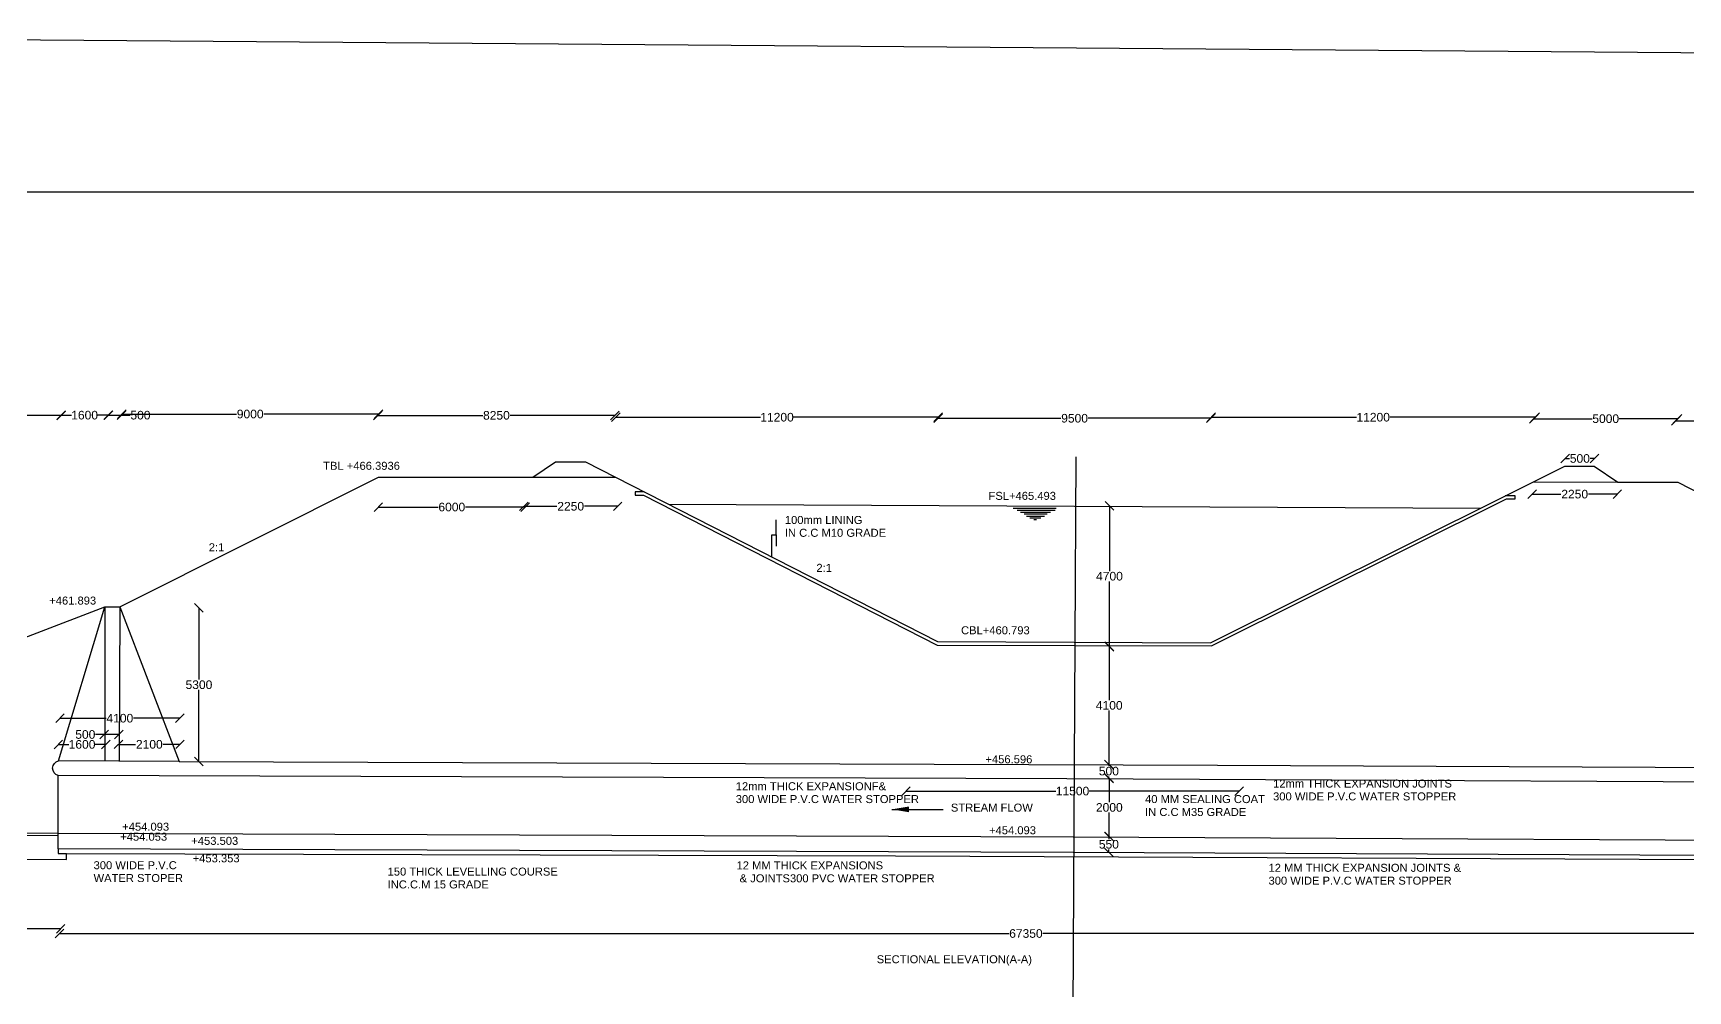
# Model space of a CAD drawing. Header units: metres. Extents: x 2 to 504, y 0 to 345.
# Drawn here: x 105.3 to 297.4, y 233.6 to 344.8 of the extents above; entities that cross this region are included whole.
import ezdxf

# ---------------------------------------------------------------- set-up
doc = ezdxf.new("R2010")
doc.units = ezdxf.units.M
doc.header["$MEASUREMENT"] = 0
doc.layers.add('DIMENSION', color=255, linetype='Continuous')
doc.layers.add('TEXT', color=255, linetype='Continuous')
doc.styles.get("Standard").update_dxf_attribs({"font": 'arial.ttf'})
doc.dimstyles.get("Standard").update_dxf_attribs({"dimtxt": 1, "dimasz": 1, "dimexe": 0.18, "dimexo": 0.0625, "dimgap": 0.09, "dimtad": 0, "dimtih": 1, "dimtoh": 1, "dimdec": 0, "dimzin": 0, "dimdsep": 46, "dimtxsty": 'Standard', "dimblk": 'OBLIQUE', "dimcen": 0, "dimse1": 1, "dimse2": 1, "dimadec": 0, "dimazin": 0, "dimtfac": 1, "dimtdec": 0, "dimtofl": 0, "dimtmove": 0, "dimatfit": 3, "dimfxl": 1, "dimtolj": 1, "dimtzin": 0, "dimarcsym": 0})
picture_1 = doc.add_image_def('image1.jpg', size_in_pixel=(7220, 4930))

# ---------------------------------------------------------------- blocks, each defined once
blk = doc.blocks.new('_Oblique')
at = {"color": 0, "linetype": 'ByBlock', "lineweight": -2}
blk.add_line((-0.5, -0.5), (0.5, 0.5), dxfattribs=at)
blk = doc.blocks.new('*D6')
at = {"layer": 'Defpoints', "color": 0, "transparency": 16777216}
for p in [(70.44, 300.66), (108.52, 300.5), (108.52, 300.44)]:
    blk.add_point(p, dxfattribs=at)
at = {"layer": 'DIMENSION', "color": 0, "lineweight": -2, "transparency": 16777216}
for p, q in [((70.44, 300.44), (87.56, 300.44)), ((108.52, 300.44), (91.4, 300.44))]:
    blk.add_line(p, q, dxfattribs=at)
at = {"layer": 'DIMENSION', "color": 0, "lineweight": -2, "transparency": 16777216, "rotation": 180}
blk.add_blockref('_Oblique', (70.44, 300.44), dxfattribs=at)
at = {"layer": 'DIMENSION', "color": 0, "lineweight": -2, "transparency": 16777216}
blk.add_blockref('_Oblique', (108.52, 300.44), dxfattribs=at)
at = {"layer": 'DIMENSION', "color": 0, "transparency": 16777216, "insert": (89.48, 300.44), "char_height": 1, "attachment_point": 5}
blk.add_mtext('\\A1;19500', dxfattribs=at)
blk = doc.blocks.new('*D7')
at = {"layer": 'Defpoints', "color": 0, "transparency": 16777216}
for p in [(108.52, 300.42), (113.98, 300.47), (113.98, 300.47)]:
    blk.add_point(p, dxfattribs=at)
at = {"layer": 'DIMENSION', "color": 0, "lineweight": -2, "transparency": 16777216}
for p, q in [((108.52, 300.47), (109.72, 300.47)), ((113.98, 300.47), (112.79, 300.47))]:
    blk.add_line(p, q, dxfattribs=at)
at = {"layer": 'DIMENSION', "color": 0, "lineweight": -2, "transparency": 16777216, "rotation": 180}
blk.add_blockref('_Oblique', (108.52, 300.47), dxfattribs=at)
at = {"layer": 'DIMENSION', "color": 0, "lineweight": -2, "transparency": 16777216}
blk.add_blockref('_Oblique', (113.98, 300.47), dxfattribs=at)
at = {"layer": 'DIMENSION', "color": 0, "transparency": 16777216, "insert": (111.25, 300.47), "char_height": 1, "attachment_point": 5}
blk.add_mtext('\\A1;1600', dxfattribs=at)
blk = doc.blocks.new('*D8')
at = {"layer": 'Defpoints', "color": 0, "transparency": 16777216}
for p in [(114.01, 300.44), (115.54, 300.47), (115.54, 300.47)]:
    blk.add_point(p, dxfattribs=at)
at = {"layer": 'DIMENSION', "color": 0, "lineweight": -2, "transparency": 16777216}
for p, q in [((114.01, 300.47), (115.54, 300.47)), ((115.54, 300.47), (116.54, 300.47))]:
    blk.add_line(p, q, dxfattribs=at)
at = {"layer": 'DIMENSION', "color": 0, "lineweight": -2, "transparency": 16777216, "rotation": 180}
blk.add_blockref('_Oblique', (114.01, 300.47), dxfattribs=at)
at = {"layer": 'DIMENSION', "color": 0, "lineweight": -2, "transparency": 16777216}
blk.add_blockref('_Oblique', (115.54, 300.47), dxfattribs=at)
at = {"layer": 'DIMENSION', "color": 0, "transparency": 16777216, "insert": (117.73, 300.47), "char_height": 1, "attachment_point": 5}
blk.add_mtext('\\A1;500', dxfattribs=at)
blk = doc.blocks.new('*D9')
at = {"layer": 'Defpoints', "color": 0, "transparency": 16777216}
for p in [(115.56, 300.52), (145.37, 300.6), (145.37, 300.5)]:
    blk.add_point(p, dxfattribs=at)
at = {"layer": 'DIMENSION', "color": 0, "lineweight": -2, "transparency": 16777216}
for p, q in [((115.56, 300.6), (128.89, 300.6)), ((145.37, 300.6), (132.05, 300.6))]:
    blk.add_line(p, q, dxfattribs=at)
at = {"layer": 'DIMENSION', "color": 0, "lineweight": -2, "transparency": 16777216, "rotation": 180}
blk.add_blockref('_Oblique', (115.56, 300.6), dxfattribs=at)
at = {"layer": 'DIMENSION', "color": 0, "lineweight": -2, "transparency": 16777216}
blk.add_blockref('_Oblique', (145.37, 300.6), dxfattribs=at)
at = {"layer": 'DIMENSION', "color": 0, "transparency": 16777216, "insert": (130.47, 300.6), "char_height": 1, "attachment_point": 5}
blk.add_mtext('\\A1;9000', dxfattribs=at)
blk = doc.blocks.new('*D10')
at = {"layer": 'Defpoints', "color": 0, "transparency": 16777216}
for p in [(145.29, 300.51), (172.81, 300.49), (172.81, 300.45)]:
    blk.add_point(p, dxfattribs=at)
at = {"layer": 'DIMENSION', "color": 0, "lineweight": -2, "transparency": 16777216}
for p, q in [((145.29, 300.45), (157.47, 300.45)), ((172.81, 300.45), (160.63, 300.45))]:
    blk.add_line(p, q, dxfattribs=at)
at = {"layer": 'DIMENSION', "color": 0, "lineweight": -2, "transparency": 16777216, "rotation": 180}
blk.add_blockref('_Oblique', (145.29, 300.45), dxfattribs=at)
at = {"layer": 'DIMENSION', "color": 0, "lineweight": -2, "transparency": 16777216}
blk.add_blockref('_Oblique', (172.81, 300.45), dxfattribs=at)
at = {"layer": 'DIMENSION', "color": 0, "transparency": 16777216, "insert": (159.05, 300.45), "char_height": 1, "attachment_point": 5}
blk.add_mtext('\\A1;8250', dxfattribs=at)
blk = doc.blocks.new('*D11')
at = {"layer": 'Defpoints', "color": 0, "transparency": 16777216}
for p in [(172.9, 300.54), (210.33, 300.49), (210.33, 300.23)]:
    blk.add_point(p, dxfattribs=at)
at = {"layer": 'DIMENSION', "color": 0, "lineweight": -2, "transparency": 16777216}
for p, q in [((172.9, 300.23), (189.69, 300.23)), ((210.33, 300.23), (193.54, 300.23))]:
    blk.add_line(p, q, dxfattribs=at)
at = {"layer": 'DIMENSION', "color": 0, "lineweight": -2, "transparency": 16777216, "rotation": 180}
blk.add_blockref('_Oblique', (172.9, 300.23), dxfattribs=at)
at = {"layer": 'DIMENSION', "color": 0, "lineweight": -2, "transparency": 16777216}
blk.add_blockref('_Oblique', (210.33, 300.23), dxfattribs=at)
at = {"layer": 'DIMENSION', "color": 0, "transparency": 16777216, "insert": (191.62, 300.23), "char_height": 1, "attachment_point": 5}
blk.add_mtext('\\A1;11200', dxfattribs=at)
blk = doc.blocks.new('*D12')
at = {"layer": 'Defpoints', "color": 0, "transparency": 16777216}
for p in [(210.33, 300.28), (241.99, 300.11), (241.99, 300.11)]:
    blk.add_point(p, dxfattribs=at)
at = {"layer": 'DIMENSION', "color": 0, "lineweight": -2, "transparency": 16777216}
for p, q in [((210.33, 300.11), (224.58, 300.11)), ((241.99, 300.11), (227.74, 300.11))]:
    blk.add_line(p, q, dxfattribs=at)
at = {"layer": 'DIMENSION', "color": 0, "lineweight": -2, "transparency": 16777216, "rotation": 180}
blk.add_blockref('_Oblique', (210.33, 300.11), dxfattribs=at)
at = {"layer": 'DIMENSION', "color": 0, "lineweight": -2, "transparency": 16777216}
blk.add_blockref('_Oblique', (241.99, 300.11), dxfattribs=at)
at = {"layer": 'DIMENSION', "color": 0, "transparency": 16777216, "insert": (226.16, 300.11), "char_height": 1, "attachment_point": 5}
blk.add_mtext('\\A1;9500', dxfattribs=at)
blk = doc.blocks.new('*D13')
at = {"layer": 'Defpoints', "color": 0, "transparency": 16777216}
for p in [(242.03, 300.11), (279.61, 300.23), (279.61, 299.93)]:
    blk.add_point(p, dxfattribs=at)
at = {"layer": 'DIMENSION', "color": 0, "lineweight": -2, "transparency": 16777216}
for p, q in [((242.03, 300.23), (258.9, 300.23)), ((279.61, 300.23), (262.74, 300.23))]:
    blk.add_line(p, q, dxfattribs=at)
at = {"layer": 'DIMENSION', "color": 0, "lineweight": -2, "transparency": 16777216, "rotation": 180}
blk.add_blockref('_Oblique', (242.03, 300.23), dxfattribs=at)
at = {"layer": 'DIMENSION', "color": 0, "lineweight": -2, "transparency": 16777216}
blk.add_blockref('_Oblique', (279.61, 300.23), dxfattribs=at)
at = {"layer": 'DIMENSION', "color": 0, "transparency": 16777216, "insert": (260.82, 300.23), "char_height": 1, "attachment_point": 5}
blk.add_mtext('\\A1;11200', dxfattribs=at)
blk = doc.blocks.new('*D14')
at = {"layer": 'Defpoints', "color": 0, "transparency": 16777216}
for p in [(279.48, 300.19), (296.15, 300.06), (296.15, 300.06)]:
    blk.add_point(p, dxfattribs=at)
at = {"layer": 'DIMENSION', "color": 0, "lineweight": -2, "transparency": 16777216}
for p, q in [((279.48, 300.06), (286.23, 300.06)), ((296.15, 300.06), (289.39, 300.06))]:
    blk.add_line(p, q, dxfattribs=at)
at = {"layer": 'DIMENSION', "color": 0, "lineweight": -2, "transparency": 16777216, "rotation": 180}
blk.add_blockref('_Oblique', (279.48, 300.06), dxfattribs=at)
at = {"layer": 'DIMENSION', "color": 0, "lineweight": -2, "transparency": 16777216}
blk.add_blockref('_Oblique', (296.15, 300.06), dxfattribs=at)
at = {"layer": 'DIMENSION', "color": 0, "transparency": 16777216, "insert": (287.81, 300.06), "char_height": 1, "attachment_point": 5}
blk.add_mtext('\\A1;5000', dxfattribs=at)
blk = doc.blocks.new('*D15')
at = {"layer": 'Defpoints', "color": 0, "transparency": 16777216}
for p in [(295.94, 300.05), (326.07, 299.81), (326.07, 299.81)]:
    blk.add_point(p, dxfattribs=at)
at = {"layer": 'DIMENSION', "color": 0, "lineweight": -2, "transparency": 16777216}
for p, q in [((295.94, 299.81), (309.42, 299.81)), ((326.07, 299.81), (312.58, 299.81))]:
    blk.add_line(p, q, dxfattribs=at)
at = {"layer": 'DIMENSION', "color": 0, "lineweight": -2, "transparency": 16777216, "rotation": 180}
blk.add_blockref('_Oblique', (295.94, 299.81), dxfattribs=at)
at = {"layer": 'DIMENSION', "color": 0, "lineweight": -2, "transparency": 16777216}
blk.add_blockref('_Oblique', (326.07, 299.81), dxfattribs=at)
at = {"layer": 'DIMENSION', "color": 0, "transparency": 16777216, "insert": (311, 299.81), "char_height": 1, "attachment_point": 5}
blk.add_mtext('\\A1;9000', dxfattribs=at)
blk = doc.blocks.new('*D25')
at = {"layer": 'Defpoints', "color": 0, "transparency": 16777216}
for p in [(108.39, 265.57), (122.29, 265.57), (122.29, 265.28)]:
    blk.add_point(p, dxfattribs=at)
at = {"layer": 'DIMENSION', "color": 0, "lineweight": -2, "transparency": 16777216}
for p, q in [((108.39, 265.28), (113.74, 265.28)), ((122.29, 265.28), (116.94, 265.28))]:
    blk.add_line(p, q, dxfattribs=at)
at = {"layer": 'DIMENSION', "color": 0, "lineweight": -2, "transparency": 16777216, "rotation": 180}
blk.add_blockref('_Oblique', (108.39, 265.28), dxfattribs=at)
at = {"layer": 'DIMENSION', "color": 0, "lineweight": -2, "transparency": 16777216}
blk.add_blockref('_Oblique', (122.29, 265.28), dxfattribs=at)
at = {"layer": 'DIMENSION', "color": 0, "transparency": 16777216, "insert": (115.34, 265.28), "char_height": 1, "attachment_point": 5}
blk.add_mtext('\\A1;4100', dxfattribs=at)
blk = doc.blocks.new('*D26')
at = {"layer": 'Defpoints', "color": 0, "transparency": 16777216}
for p in [(115.19, 262.25), (115.19, 262.24), (122.32, 262.24)]:
    blk.add_point(p, dxfattribs=at)
at = {"layer": 'DIMENSION', "color": 0, "lineweight": -2, "transparency": 16777216}
for p, q in [((115.19, 262.25), (117.17, 262.25)), ((122.32, 262.25), (120.35, 262.25))]:
    blk.add_line(p, q, dxfattribs=at)
at = {"layer": 'DIMENSION', "color": 0, "lineweight": -2, "transparency": 16777216, "rotation": 180}
blk.add_blockref('_Oblique', (115.19, 262.25), dxfattribs=at)
at = {"layer": 'DIMENSION', "color": 0, "lineweight": -2, "transparency": 16777216}
blk.add_blockref('_Oblique', (122.32, 262.25), dxfattribs=at)
at = {"layer": 'DIMENSION', "color": 0, "transparency": 16777216, "insert": (118.76, 262.25), "char_height": 1, "attachment_point": 5}
blk.add_mtext('\\A1;2100', dxfattribs=at)
blk = doc.blocks.new('*D27')
at = {"layer": 'Defpoints', "color": 0, "transparency": 16777216}
for p in [(113.53, 263.39), (113.53, 262.32), (115.23, 262.32)]:
    blk.add_point(p, dxfattribs=at)
at = {"layer": 'DIMENSION', "color": 0, "lineweight": -2, "transparency": 16777216}
for p, q in [((113.53, 263.39), (112.53, 263.39)), ((115.23, 263.39), (113.53, 263.39))]:
    blk.add_line(p, q, dxfattribs=at)
at = {"layer": 'DIMENSION', "color": 0, "lineweight": -2, "transparency": 16777216, "rotation": 180}
blk.add_blockref('_Oblique', (113.53, 263.39), dxfattribs=at)
at = {"layer": 'DIMENSION', "color": 0, "lineweight": -2, "transparency": 16777216}
blk.add_blockref('_Oblique', (115.23, 263.39), dxfattribs=at)
at = {"layer": 'DIMENSION', "color": 0, "transparency": 16777216, "insert": (111.33, 263.39), "char_height": 1, "attachment_point": 5}
blk.add_mtext('\\A1;500', dxfattribs=at)
blk = doc.blocks.new('*D28')
at = {"layer": 'Defpoints', "color": 0, "transparency": 16777216}
for p in [(108.2, 262.49), (108.2, 262.24), (113.7, 262.49)]:
    blk.add_point(p, dxfattribs=at)
at = {"layer": 'DIMENSION', "color": 0, "lineweight": -2, "transparency": 16777216}
for p, q in [((108.2, 262.24), (109.42, 262.24)), ((113.7, 262.24), (112.48, 262.24))]:
    blk.add_line(p, q, dxfattribs=at)
at = {"layer": 'DIMENSION', "color": 0, "lineweight": -2, "transparency": 16777216, "rotation": 180}
blk.add_blockref('_Oblique', (108.2, 262.24), dxfattribs=at)
at = {"layer": 'DIMENSION', "color": 0, "lineweight": -2, "transparency": 16777216}
blk.add_blockref('_Oblique', (113.7, 262.24), dxfattribs=at)
at = {"layer": 'DIMENSION', "color": 0, "transparency": 16777216, "insert": (110.95, 262.24), "char_height": 1, "attachment_point": 5}
blk.add_mtext('\\A1;1600', dxfattribs=at)
blk = doc.blocks.new('*D29')
at = {"layer": 'Defpoints', "color": 0, "transparency": 16777216}
for p in [(123.13, 278.09), (123.13, 260.25), (124.52, 260.25)]:
    blk.add_point(p, dxfattribs=at)
at = {"layer": 'DIMENSION', "color": 0, "lineweight": -2, "transparency": 16777216}
for p, q in [((124.52, 278.09), (124.52, 269.77)), ((124.52, 260.25), (124.52, 268.57))]:
    blk.add_line(p, q, dxfattribs=at)
for p, rotation in [((124.52, 278.09), 90), ((124.52, 260.25), 270)]:
    blk.add_blockref('_Oblique', p, dxfattribs=dict(at, rotation=rotation))
at = {"layer": 'DIMENSION', "color": 0, "transparency": 16777216, "insert": (124.52, 269.17), "char_height": 1, "attachment_point": 5}
blk.add_mtext('\\A1;5300', dxfattribs=at)
blk = doc.blocks.new('*D30')
at = {"layer": 'Defpoints', "color": 0, "transparency": 16777216}
for p in [(145.34, 290.28), (162.39, 290.28), (162.39, 289.8)]:
    blk.add_point(p, dxfattribs=at)
at = {"layer": 'DIMENSION', "color": 0, "lineweight": -2, "transparency": 16777216}
for p, q in [((145.34, 289.8), (152.28, 289.8)), ((162.39, 289.8), (155.45, 289.8))]:
    blk.add_line(p, q, dxfattribs=at)
at = {"layer": 'DIMENSION', "color": 0, "lineweight": -2, "transparency": 16777216, "rotation": 180}
blk.add_blockref('_Oblique', (145.34, 289.8), dxfattribs=at)
at = {"layer": 'DIMENSION', "color": 0, "lineweight": -2, "transparency": 16777216}
blk.add_blockref('_Oblique', (162.39, 289.8), dxfattribs=at)
at = {"layer": 'DIMENSION', "color": 0, "transparency": 16777216, "insert": (153.87, 289.8), "char_height": 1, "attachment_point": 5}
blk.add_mtext('\\A1;6000', dxfattribs=at)
blk = doc.blocks.new('*D31')
at = {"layer": 'Defpoints', "color": 0, "transparency": 16777216}
for p in [(162.22, 289.85), (173.12, 289.89), (173.12, 289.85)]:
    blk.add_point(p, dxfattribs=at)
at = {"layer": 'DIMENSION', "color": 0, "lineweight": -2, "transparency": 16777216}
for p, q in [((162.22, 289.89), (166.08, 289.89)), ((173.12, 289.89), (169.26, 289.89))]:
    blk.add_line(p, q, dxfattribs=at)
at = {"layer": 'DIMENSION', "color": 0, "lineweight": -2, "transparency": 16777216, "rotation": 180}
blk.add_blockref('_Oblique', (162.22, 289.89), dxfattribs=at)
at = {"layer": 'DIMENSION', "color": 0, "lineweight": -2, "transparency": 16777216}
blk.add_blockref('_Oblique', (173.12, 289.89), dxfattribs=at)
at = {"layer": 'DIMENSION', "color": 0, "transparency": 16777216, "insert": (167.67, 289.89), "char_height": 1, "attachment_point": 5}
blk.add_mtext('\\A1;2250', dxfattribs=at)
blk = doc.blocks.new('*D32')
at = {"layer": 'Defpoints', "color": 0, "transparency": 16777216}
for p in [(283.1, 294.59), (286.51, 295.44), (286.51, 294.59)]:
    blk.add_point(p, dxfattribs=at)
at = {"layer": 'DIMENSION', "color": 0, "lineweight": -2, "transparency": 16777216}
for p, q in [((283.1, 295.44), (283.61, 295.44)), ((286.51, 295.44), (286, 295.44))]:
    blk.add_line(p, q, dxfattribs=at)
at = {"layer": 'DIMENSION', "color": 0, "lineweight": -2, "transparency": 16777216, "rotation": 180}
blk.add_blockref('_Oblique', (283.1, 295.44), dxfattribs=at)
at = {"layer": 'DIMENSION', "color": 0, "lineweight": -2, "transparency": 16777216}
blk.add_blockref('_Oblique', (286.51, 295.44), dxfattribs=at)
at = {"layer": 'DIMENSION', "color": 0, "transparency": 16777216, "insert": (284.81, 295.44), "char_height": 1, "attachment_point": 5}
blk.add_mtext('\\A1;500', dxfattribs=at)
blk = doc.blocks.new('*D33')
at = {"layer": 'Defpoints', "color": 0, "transparency": 16777216}
for p in [(279.26, 291.67), (289.16, 291.67), (289.16, 291.3)]:
    blk.add_point(p, dxfattribs=at)
at = {"layer": 'DIMENSION', "color": 0, "lineweight": -2, "transparency": 16777216}
for p, q in [((279.26, 291.3), (282.62, 291.3)), ((289.16, 291.3), (285.8, 291.3))]:
    blk.add_line(p, q, dxfattribs=at)
at = {"layer": 'DIMENSION', "color": 0, "lineweight": -2, "transparency": 16777216, "rotation": 180}
blk.add_blockref('_Oblique', (279.26, 291.3), dxfattribs=at)
at = {"layer": 'DIMENSION', "color": 0, "lineweight": -2, "transparency": 16777216}
blk.add_blockref('_Oblique', (289.16, 291.3), dxfattribs=at)
at = {"layer": 'DIMENSION', "color": 0, "transparency": 16777216, "insert": (284.21, 291.3), "char_height": 1, "attachment_point": 5}
blk.add_mtext('\\A1;2250', dxfattribs=at)
blk = doc.blocks.new('*D35')
at = {"layer": 'Defpoints', "color": 0, "transparency": 16777216}
for p in [(230.14, 251.57), (230.19, 251.57), (230.19, 249.71)]:
    blk.add_point(p, dxfattribs=at)
at = {"layer": 'DIMENSION', "color": 0, "lineweight": -2, "transparency": 16777216}
for p, q in [((230.14, 251.57), (230.14, 251.24)), ((230.14, 249.71), (230.14, 250.04))]:
    blk.add_line(p, q, dxfattribs=at)
for p, rotation in [((230.14, 251.57), 90), ((230.14, 249.71), 270)]:
    blk.add_blockref('_Oblique', p, dxfattribs=dict(at, rotation=rotation))
at = {"layer": 'DIMENSION', "color": 0, "transparency": 16777216, "insert": (230.14, 250.64), "char_height": 1, "attachment_point": 5}
blk.add_mtext('\\A1;550', dxfattribs=at)
blk = doc.blocks.new('*D36')
at = {"layer": 'Defpoints', "color": 0, "transparency": 16777216}
for p in [(230.19, 258.28), (230.19, 258.28), (230.19, 251.56)]:
    blk.add_point(p, dxfattribs=at)
at = {"layer": 'DIMENSION', "color": 0, "lineweight": -2, "transparency": 16777216}
for p, q in [((230.19, 258.28), (230.19, 255.52)), ((230.19, 251.56), (230.19, 254.32))]:
    blk.add_line(p, q, dxfattribs=at)
for p, rotation in [((230.19, 258.28), 90), ((230.19, 251.56), 270)]:
    blk.add_blockref('_Oblique', p, dxfattribs=dict(at, rotation=rotation))
at = {"layer": 'DIMENSION', "color": 0, "transparency": 16777216, "insert": (230.19, 254.92), "char_height": 1, "attachment_point": 5}
blk.add_mtext('\\A1;2000', dxfattribs=at)
blk = doc.blocks.new('*D37')
at = {"layer": 'Defpoints', "color": 0, "transparency": 16777216}
for p in [(230.11, 259.9), (230.14, 259.9), (230.11, 258.37)]:
    blk.add_point(p, dxfattribs=at)
at = {"layer": 'DIMENSION', "color": 0, "lineweight": -2, "transparency": 16777216}
for p, q in [((230.14, 259.9), (230.14, 259.74)), ((230.14, 258.37), (230.14, 258.53))]:
    blk.add_line(p, q, dxfattribs=at)
for p, rotation in [((230.14, 259.9), 90), ((230.14, 258.37), 270)]:
    blk.add_blockref('_Oblique', p, dxfattribs=dict(at, rotation=rotation))
at = {"layer": 'DIMENSION', "color": 0, "transparency": 16777216, "insert": (230.14, 259.14), "char_height": 1, "attachment_point": 5}
blk.add_mtext('\\A1;500', dxfattribs=at)
blk = doc.blocks.new('*D38')
at = {"layer": 'Defpoints', "color": 0, "transparency": 16777216}
for p in [(230.06, 273.66), (230.18, 273.66), (230.06, 259.89)]:
    blk.add_point(p, dxfattribs=at)
at = {"layer": 'DIMENSION', "color": 0, "lineweight": -2, "transparency": 16777216}
for p, q in [((230.18, 273.66), (230.18, 267.38)), ((230.18, 259.89), (230.18, 266.17))]:
    blk.add_line(p, q, dxfattribs=at)
for p, rotation in [((230.18, 273.66), 90), ((230.18, 259.89), 270)]:
    blk.add_blockref('_Oblique', p, dxfattribs=dict(at, rotation=rotation))
at = {"layer": 'DIMENSION', "color": 0, "transparency": 16777216, "insert": (230.18, 266.77), "char_height": 1, "attachment_point": 5}
blk.add_mtext('\\A1;4100', dxfattribs=at)
blk = doc.blocks.new('*D39')
at = {"layer": 'Defpoints', "color": 0, "transparency": 16777216}
for p in [(230.21, 289.96), (230.35, 289.96), (230.35, 273.57)]:
    blk.add_point(p, dxfattribs=at)
at = {"layer": 'DIMENSION', "color": 0, "lineweight": -2, "transparency": 16777216}
for p, q in [((230.21, 289.96), (230.21, 282.37)), ((230.21, 273.57), (230.21, 281.16))]:
    blk.add_line(p, q, dxfattribs=at)
for p, rotation in [((230.21, 289.96), 90), ((230.21, 273.57), 270)]:
    blk.add_blockref('_Oblique', p, dxfattribs=dict(at, rotation=rotation))
at = {"layer": 'DIMENSION', "color": 0, "transparency": 16777216, "insert": (230.21, 281.77), "char_height": 1, "attachment_point": 5}
blk.add_mtext('\\A1;4700', dxfattribs=at)
blk = doc.blocks.new('*D48')
at = {"layer": 'Defpoints', "color": 0, "transparency": 16777216}
for p in [(206.59, 256.86), (245.25, 256.86), (245.25, 256.82)]:
    blk.add_point(p, dxfattribs=at)
at = {"layer": 'DIMENSION', "color": 0, "lineweight": -2, "transparency": 16777216}
for p, q in [((206.59, 256.82), (224, 256.82)), ((245.25, 256.82), (227.84, 256.82))]:
    blk.add_line(p, q, dxfattribs=at)
at = {"layer": 'DIMENSION', "color": 0, "lineweight": -2, "transparency": 16777216, "rotation": 180}
blk.add_blockref('_Oblique', (206.59, 256.82), dxfattribs=at)
at = {"layer": 'DIMENSION', "color": 0, "lineweight": -2, "transparency": 16777216}
blk.add_blockref('_Oblique', (245.25, 256.82), dxfattribs=at)
at = {"layer": 'DIMENSION', "color": 0, "transparency": 16777216, "insert": (225.92, 256.82), "char_height": 1, "attachment_point": 5}
blk.add_mtext('\\A1;11500', dxfattribs=at)
blk = doc.blocks.new('*D55')
at = {"layer": 'Defpoints', "color": 0, "transparency": 16777216}
for p in [(108.34, 240.28), (108.34, 239.04), (332.69, 239.04)]:
    blk.add_point(p, dxfattribs=at)
at = {"layer": 'DIMENSION', "color": 0, "lineweight": -2, "transparency": 16777216}
for p, q in [((108.34, 240.28), (218.54, 240.28)), ((332.69, 240.28), (222.49, 240.28))]:
    blk.add_line(p, q, dxfattribs=at)
at = {"layer": 'DIMENSION', "color": 0, "lineweight": -2, "transparency": 16777216, "rotation": 180}
blk.add_blockref('_Oblique', (108.34, 240.28), dxfattribs=at)
at = {"layer": 'DIMENSION', "color": 0, "lineweight": -2, "transparency": 16777216}
blk.add_blockref('_Oblique', (332.69, 240.28), dxfattribs=at)
at = {"layer": 'DIMENSION', "color": 0, "transparency": 16777216, "insert": (220.51, 240.28), "char_height": 1, "attachment_point": 5}
blk.add_mtext('\\A1;67350', dxfattribs=at)
blk = doc.blocks.new('*D56')
at = {"layer": 'Defpoints', "color": 0, "transparency": 16777216}
for p in [(69.95, 240.83), (69.95, 240.25), (108.47, 240.25)]:
    blk.add_point(p, dxfattribs=at)
at = {"layer": 'DIMENSION', "color": 0, "lineweight": -2, "transparency": 16777216}
for p, q in [((69.95, 240.83), (87.23, 240.83)), ((108.47, 240.83), (91.19, 240.83))]:
    blk.add_line(p, q, dxfattribs=at)
at = {"layer": 'DIMENSION', "color": 0, "lineweight": -2, "transparency": 16777216, "rotation": 180}
blk.add_blockref('_Oblique', (69.95, 240.83), dxfattribs=at)
at = {"layer": 'DIMENSION', "color": 0, "lineweight": -2, "transparency": 16777216}
blk.add_blockref('_Oblique', (108.47, 240.83), dxfattribs=at)
at = {"layer": 'DIMENSION', "color": 0, "transparency": 16777216, "insert": (89.21, 240.83), "char_height": 1, "attachment_point": 5}
blk.add_mtext('\\A1;20000', dxfattribs=at)

msp = doc.modelspace()

# ---------------------------------------------------------------- linework, layer by layer
at = {"layer": 'TEXT'}
msp.add_lwpolyline([(34.91, 326.39), (479.86, 326.39), (478.14, 30.65), (34.91, 30.65)], close=True, dxfattribs=at)
for points in [[(38.92, 262.16), (71.77, 262.16), (113.59, 278.22), (115.35, 278.22), (145.36, 293.27), (172.89, 293.27), (210.26, 274.19), (241.95, 274.04), (276.26, 291.16), (283.06, 294.56), (286.48, 294.56), (289.2, 292.68), (296.19, 292.68), (326.04, 277.31), (327.84, 277.31), (369.43, 267.21), (399.61, 267)], [(163.27, 293.27), (165.91, 295.04), (169.4, 295.04), (172.89, 293.27)], [(226.31, 295.65), (225.41, 131.24)], [(279.42, 292.74), (289.2, 292.68)], [(176.19, 291.58), (175.15, 291.58), (175.15, 291.19), (176.14, 291.19), (210.19, 273.78), (242.06, 273.69), (276.28, 290.76), (277.31, 290.76), (277.31, 291.11), (276.15, 291.11)], [(179.03, 290.13), (273.29, 289.68)], [(191.52, 286.59), (191.52, 288.31)], [(219.02, 289.66), (224.02, 289.66)], [(219.49, 289.46), (223.92, 289.46)], [(219.9, 289.21), (223.35, 289.21)], [(220.31, 289.01), (222.99, 289.01)], [(220.59, 288.74), (222.67, 288.74)], [(220.97, 288.55), (222.25, 288.55)], [(221.42, 288.35), (221.72, 288.35)], [(191, 283.97), (191, 286.59), (191.52, 286.59), (191.52, 285.26)], [(115.35, 278.22), (122.22, 260.26), (108.22, 260.32)], [(113.59, 278.22), (113.58, 260.3)], [(115.35, 278.22), (115.27, 260.29)], [(122.22, 260.26), (242.75, 259.85), (318.95, 259.5), (326.04, 277.31)], [(332.93, 257.69), (225.27, 258.24), (108.17, 258.62)], [(38.84, 251.99), (41.74, 251.99), (41.74, 249.92), (43.73, 249.92), (43.73, 251.01), (68.74, 250.95), (68.74, 243.64), (70.22, 243.64), (71.54, 248.97), (109.16, 248.88), (109.16, 249.57), (205.36, 249.3), (308.94, 248.85), (331.83, 248.66)], [(68.75, 251.72), (108.17, 251.65)], [(70.13, 252), (108.17, 251.92)], [(108.17, 251.92), (226.01, 251.51), (332.9, 250.96)], [(332.89, 249.19), (225.99, 249.7), (108.17, 250.11), (108.17, 249.57), (109.16, 249.57)]]:
    msp.add_lwpolyline(points, dxfattribs=at)
msp.add_lwpolyline([(108.17, 250.11), (108.17, 258.62, -0.770948), (108.22, 260.32), (113.59, 278.22)], format="xyb", dxfattribs=at)

# ---------------------------------------------------------------- texts
for s, height, p in [('TBL +466.3936', 0.9288, (138.94, 294.13)), ('FSL+465.493', 0.9288, (216.17, 290.64)), ('100mm LINING', 0.9288, (192.53, 287.84)), ('IN C.C M10 GRADE', 0.9288, (192.53, 286.35)), ('2:1', 0.929, (125.66, 284.67)), ('2:1', 0.929, (196.19, 282.28)), ('+461.893', 0.929, (107.14, 278.48)), ('CBL+460.793', 0.9288, (212.98, 275.03)), ('+456.596', 0.929, (215.81, 260.05)), ('12mm THICK EXPANSIONF&', 0.9288, (186.83, 256.92)), ('12mm THICK EXPANSION JOINTS ', 0.9288, (249.2, 257.23)), ('300 WIDE P.V.C WATER STOPPER', 0.9288, (186.83, 255.43)), ('40 MM SEALING COAT ', 0.9288, (234.34, 255.43)), ('300 WIDE P.V.C WATER STOPPER', 0.9288, (249.2, 255.74)), ('STREAM FLOW', 0.9288, (211.8, 254.44)), ('IN C.C M35 GRADE', 0.9288, (234.34, 253.93)), ('+454.053', 0.929, (115.38, 251.06)), ('+454.093', 0.929, (115.61, 252.22)), ('+454.093', 0.929, (216.23, 251.81)), ('+453.503', 0.929, (123.63, 250.58)), ('300 WIDE P.V.C', 0.9288, (112.29, 247.75)), ('+453.353', 0.929, (123.79, 248.55)), ('150 THICK LEVELLING COURSE ', 0.9288, (146.42, 247.01)), ('12 MM THICK EXPANSIONS', 0.9288, (186.92, 247.73)), ('12 MM THICK EXPANSION JOINTS & ', 0.9288, (248.67, 247.45)), ('WATER STOPER', 0.9288, (112.29, 246.26)), ('INC.C.M 15 GRADE', 0.9288, (146.42, 245.52)), (' & JOINTS300 PVC WATER STOPPER', 0.9288, (186.92, 246.23)), ('300 WIDE P.V.C WATER STOPPER', 0.9288, (248.67, 245.96)), ('SECTIONAL ELEVATION(A-A)', 0.9288, (203.19, 236.83))]:
    msp.add_text(s, height=height, dxfattribs=at).set_placement(p)

# ---------------------------------------------------------------- dimensions: what is measured, and where the dimension line sits
at = {"layer": 'DIMENSION'}
for base, p1, p2, text, picture, middle in [((108.52, 300.44), (70.44, 300.66), (108.52, 300.5), '19500', '*D6', (89.48, 300.44)), ((113.98, 300.47), (108.52, 300.42), (113.98, 300.47), '1600', '*D7', (111.25, 300.47)), ((115.54, 300.47), (114.01, 300.44), (115.54, 300.47), '500', '*D8', (117.73, 300.47)), ((145.37, 300.6), (115.56, 300.52), (145.37, 300.5), '9000', '*D9', (130.47, 300.6)), ((172.81, 300.45), (145.29, 300.51), (172.81, 300.49), '8250', '*D10', (159.05, 300.45)), ((210.33, 300.23), (172.9, 300.54), (210.33, 300.49), '11200', '*D11', (191.62, 300.23)), ((241.99, 300.11), (210.33, 300.28), (241.99, 300.11), '9500', '*D12', (226.16, 300.11)), ((279.61, 300.23), (242.03, 300.11), (279.61, 299.93), '11200', '*D13', (260.82, 300.23)), ((296.15, 300.06), (279.48, 300.19), (296.15, 300.06), '5000', '*D14', (287.81, 300.06)), ((326.07, 299.81), (295.94, 300.05), (326.07, 299.81), '9000', '*D15', (311, 299.81)), ((286.51, 295.44), (283.1, 294.59), (286.51, 294.59), '500', '*D32', (284.81, 295.44)), ((162.39, 289.8), (145.34, 290.28), (162.39, 290.28), '6000', '*D30', (153.87, 289.8)), ((173.12, 289.89), (162.22, 289.85), (173.12, 289.85), '2250', '*D31', (167.67, 289.89)), ((289.16, 291.3), (279.26, 291.67), (289.16, 291.67), '2250', '*D33', (284.21, 291.3)), ((122.29, 265.28), (108.39, 265.57), (122.29, 265.57), '4100', '*D25', (115.34, 265.28)), ((113.53, 263.39), (115.23, 262.32), (113.53, 262.32), '500', '*D27', (111.33, 263.39)), ((108.2, 262.24), (113.7, 262.49), (108.2, 262.49), '1600', '*D28', (110.95, 262.24)), ((115.19, 262.25), (122.32, 262.24), (115.19, 262.24), '2100', '*D26', (118.76, 262.25)), ((245.25, 256.82), (206.59, 256.86), (245.25, 256.86), '11500', '*D48', (225.92, 256.82)), ((69.95, 240.83), (108.47, 240.25), (69.95, 240.25), '20000', '*D56', (89.21, 240.83)), ((108.34, 240.28), (332.69, 239.04), (108.34, 239.04), '67350', '*D55', (220.51, 240.28))]:
    dim = msp.add_linear_dim(base=base, p1=p1, p2=p2, text=text, dimstyle='Standard', dxfattribs=at)
    dim.commit()
    dim.dimension.update_dxf_attribs({"geometry": picture, "text_midpoint": middle})
for base, p1, p2, text, picture, middle in [((230.21, 289.96), (230.35, 273.57), (230.35, 289.96), '4700', '*D39', (230.21, 281.77)), ((124.52, 260.25), (123.13, 278.09), (123.13, 260.25), '5300', '*D29', (124.52, 269.17)), ((230.18, 273.66), (230.06, 259.89), (230.06, 273.66), '4100', '*D38', (230.18, 266.77)), ((230.14, 259.9), (230.11, 258.37), (230.11, 259.9), '500', '*D37', (230.14, 259.14)), ((230.19, 258.28), (230.19, 251.56), (230.19, 258.28), '2000', '*D36', (230.19, 254.92)), ((230.14, 251.57), (230.19, 249.71), (230.19, 251.57), '550', '*D35', (230.14, 250.64))]:
    dim = msp.add_linear_dim(base=base, p1=p1, p2=p2, angle=90, text=text, dimstyle='Standard', dxfattribs=at)
    dim.commit()
    dim.dimension.update_dxf_attribs({"geometry": picture, "text_midpoint": middle})

# ---------------------------------------------------------------- pictures from other files: only their frames are drawn
at = {"layer": 'TEXT'}
image = msp.add_image(picture_1, insert=(1.82, 3.44), size_in_units=(500, 341.41), rotation=-0.4439, dxfattribs=dict(at, fade=30))
image.dxf.flags = 7

# ---------------------------------------------------------------- leaders
msp.add_leader([(204.93, 254.7), (210.89, 254.7)], dimstyle='Standard', override={"dimasz": 2, "dimgap": 0.09, "dimtad": 0}, dxfattribs=at)

doc.saveas('drawing.dxf')
